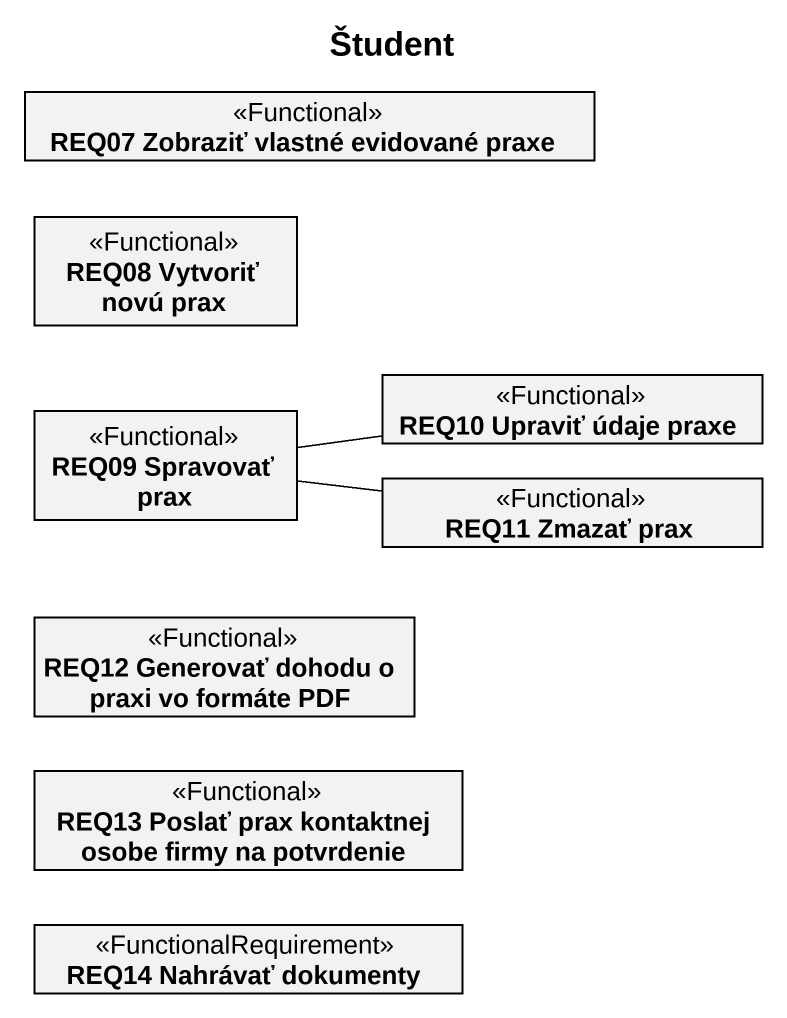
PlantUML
@startuml
title Študent
hide circle
hide empty members
class "REQ07 Zobraziť vlastné evidované praxe" as REQ07_Zobraziť_vlastné <<Functional>>
class "REQ08 Vytvoriť novú prax" as REQ08_Vytvoriť_novú_prax <<Functional>>
class "REQ09 Spravovať prax" as REQ09_Spravovať_prax <<Functional>>
class "REQ10 Upraviť údaje praxe" as REQ10_Upraviť_údaje_praxe <<Functional>>
class "REQ11 Zmazať prax" as REQ11_Zmazať_prax <<Functional>>
class "REQ12 Generovať dohodu o praxi vo formáte PDF" as REQ12_Generovať_dohodu_o <<Functional>>
class "REQ13 Poslať prax kontaktnej osobe firmy na potvrdenie" as REQ13_Poslať_prax <<Functional>>
class "REQ14 Nahrávať dokumenty" as REQ14_Nahrávať_dokumenty <<FunctionalRequirement>>
REQ09_Spravovať_prax -right- REQ10_Upraviť_údaje_praxe
REQ09_Spravovať_prax -right- REQ11_Zmazať_prax
@enduml
